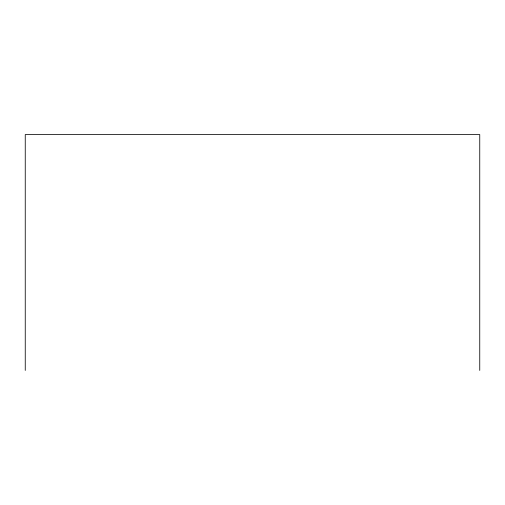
<?xml version="1.0" encoding="UTF-8"?>
<svg xmlns="http://www.w3.org/2000/svg" width="505" height="505" viewBox="0 0 505 505"><rect width="100%" height="100%" fill="white"/><g stroke="black" fill="none" stroke-linecap="round" stroke-linejoin="round"><path stroke-width="0.76" d="M479.75 370.417L479.75 134.582L25.25 134.582L25.25 370.417"/></g></svg>
